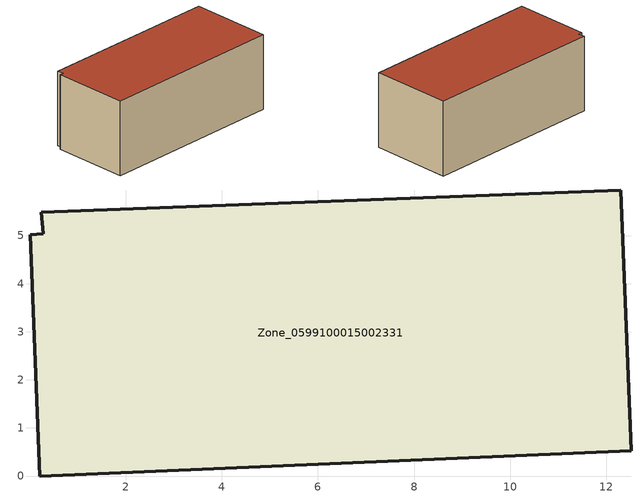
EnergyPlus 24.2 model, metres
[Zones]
Zone_0599100015002331
 floor ground (C_G): 0.29,5.04 0.24,5.48 12.3,5.95 12.52,0.52 0.21,0 0.02,5.01 z1.11
 wall outside (C_F): 0.21,0 12.52,0.52 12.3,5.95 0.24,5.48 0.29,5.04 0.02,5.01 0.21,0 z1.11:6.13
 roof outside (C_R): 0.29,5.04 0.02,5.01 0.21,0 12.52,0.52 12.3,5.95 0.24,5.48 z6.13
[BUILDING]
Pand.0599100015002331: North Axis=0; Terrain=City; Loads Convergence Tolerance Value=0.04; Temperature Convergence Tolerance Value=0.4; Solar Distribution=FullExterior; Maximum Number of Warmup Days=25; Minimum Number of Warmup Days=1
[Site:Location]
Rotterdam.The.Hague.AP_ZH_NLD Design_Conditions: Latitude=51.96; Longitude=4.45; Time Zone=1; Elevation=-4.5
[SITE:GROUNDTEMPERATURE:BUILDINGSURFACE]
18, 18, 18, 18, 18, 18, 18, 18, 18, 18, 18, 18
[MATERIAL] Thermal Absorptance=0.9; Solar Absorptance=0.7; Visible Absorptance=0.7
Name | Roughness | Thickness | Conductivity | Density | Specific Heat
G.TI.1975-1991 | MediumSmooth | 0.15 | 0.288461 | 540 | 1210
F.TI.1975-1991 | Rough | 0.3 | 0.230769 | 1920 | 840
R.TI.1975-1991 | MediumRough | 0.2 | 0.153846 | 1500 | 1000
[CONSTRUCTION]
C_G: G.TI.1975-1991
C_F: F.TI.1975-1991
C_R: R.TI.1975-1991
[ZONE]
Zone_0599100015002331: Type=1; Multiplier=1; Ceiling Height=Autocalculate; Volume=Autocalculate; Floor Area=autocalculate; Part of Total Floor Area=Yes
[ZONEINFILTRATION:DESIGNFLOWRATE]
Infil_Zone_0599100015002331: Zone or ZoneList or Space or SpaceList=Zone_0599100015002331; Schedule=AlwaysOn; Design Flow Rate Calculation Method=Flow/Area; Flow Rate per Floor Area=0.003; Constant Term Coefficient=1; Temperature Term Coefficient=0; Velocity Term Coefficient=0; Velocity Squared Term Coefficient=0
[HVACTEMPLATE:ZONE:IDEALLOADSAIRSYSTEM]
Zone_0599100015002331: Maximum Heating Supply Air Temperature=50; Minimum Cooling Supply Air Temperature=13; Maximum Heating Supply Air Humidity Ratio=0.0156; Minimum Cooling Supply Air Humidity Ratio=0.0077; Heating Limit=NoLimit; Cooling Limit=NoLimit; Dehumidification Control Type=ConstantSensibleHeatRatio; Cooling Sensible Heat Ratio=0.7; Dehumidification Setpoint=60; Humidification Control Type=None; Humidification Setpoint=30; Outdoor Air Method=None; Outdoor Air Flow Rate per Person=0.00944; Outdoor Air Flow Rate per Zone Floor Area=0; Outdoor Air Flow Rate per Zone=0; Demand Controlled Ventilation Type=None; Outdoor Air Economizer Type=NoEconomizer; Heat Recovery Type=None; Sensible Heat Recovery Effectiveness=0.7; Latent Heat Recovery Effectiveness=0.65
[ZONECONTROL:THERMOSTAT]
ThermostatControl_Zone_0599100015002331: Zone or ZoneList=Zone_0599100015002331; Control Type Schedule=DualSetpointControlType; Control 1=Thermostat_Zone_0599100015002331; Temperature Difference Between Cutout And Setpoint=0
[THERMOSTATSETPOINT:DUALSETPOINT]
Thermostat_Zone_0599100015002331: Heating Setpoint Temperature Schedule=HeatingSetpoint_Zone_0599100015002331; Cooling Setpoint Temperature Schedule=CoolingSetpoint_Zone_0599100015002331
[SCHEDULE:COMPACT]
HeatingSetpoint_Zone_0599100015002331: Through: 12/31, For: AllDays, Until: 24:00, 21
CoolingSetpoint_Zone_0599100015002331: Through: 12/31, For: AllDays, Until: 24:00, 24
DualSetpointControlType: Through: 12/31, For: AllDays, Until: 24:00, 4
AlwaysOn: Through: 12/31, For: AllDays, Until: 24:00, 1
